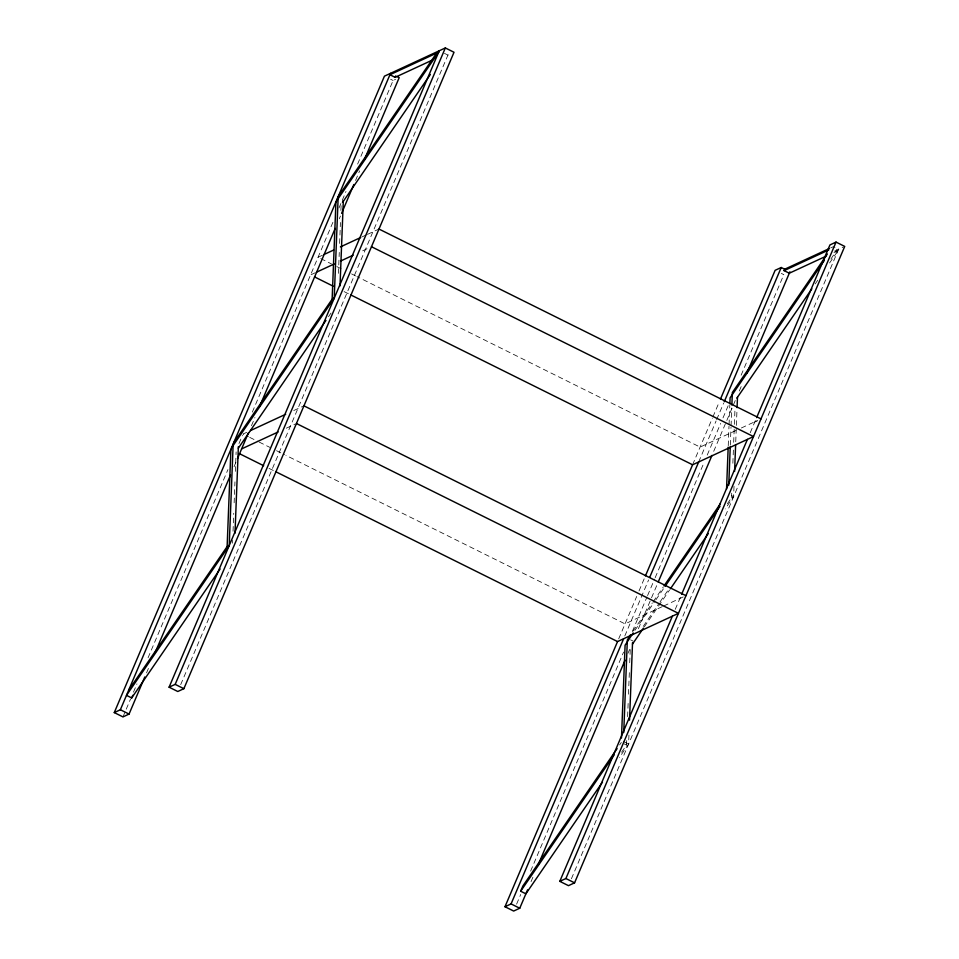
<?xml version="1.0" encoding="UTF-8"?>
<svg xmlns="http://www.w3.org/2000/svg" width="959" height="959" viewBox="0 0 959 959"><rect width="100%" height="100%" fill="white"/><g stroke="black" fill="none" stroke-linecap="round" stroke-linejoin="round"><path stroke-width="0.72" stroke-dasharray="4.79 3.6" d="M232.569 543.202L232.689 540.205M233.037 531.226L233.732 513.269M234.14 502.804L234.955 481.862M235.363 471.384L236.118 451.929M338.455 273.351L339.27 252.409M339.618 243.43L340.433 222.488M340.901 210.512L341.14 204.531L342.795 200.635M626.683 740.576L626.515 745.059L620.629 753.642M627.618 716.637L628.145 703.175M628.493 694.196L629.368 671.756M629.715 662.777L630.303 647.816L627.965 653.319M628.948 735.097L628.601 744.04L619.334 757.55M728.241 445.695L728.996 426.252M729.056 424.753L729.811 405.309M730.314 445.096L730.998 427.294M731.058 425.82L731.753 408.019M727.33 503.787L731.525 497.661L731.705 493.178M732.868 463.245L733.455 448.285M733.683 442.303L734.318 425.844M734.378 424.358L734.966 409.385M734.019 486.261L733.611 496.642L725.184 508.929M735.745 441.751L736.332 426.923M736.38 425.436L737.015 409.121M122.968 716.9L130.544 699.039M133.457 692.158L136.957 683.923M148.046 657.814L227.942 469.586M238.983 443.561L242.447 435.398M252.337 412.094L333.193 221.625M339.007 207.923L345.983 191.476M357.623 164.073L393.106 80.484L395.54 79.345M146.547 672.858L149.46 665.99M234.032 466.757L236.37 461.267M251.45 425.736L254.938 417.501M339.282 218.808L340.445 216.063M355.573 180.436L359.637 170.846M180.7 684.63L447.925 55.083L451.581 53.392M618.699 638.838L636.692 596.45M639.018 590.96L644.844 577.246M692.59 464.779L712.309 418.328M712.885 416.949L719.286 401.881M624.788 636.021L648.608 579.919M698.679 461.962L716.073 420.989M716.649 419.61L723.625 403.164M516.589 904.157L520.689 894.519M530.627 871.108L623.602 652.072M632.365 631.418L646.989 596.977M647.565 595.599L654.589 579.068M655.177 577.69L704.29 461.974M707.215 455.093L720.665 423.41M723.002 417.896L728.265 405.501M741.127 375.197L783.815 274.634L781.333 273.399M531.046 881.633L533.971 874.752M638.394 628.732L657.67 583.336M713.712 451.305L735.313 400.418M739.305 390.996L742.218 384.151M675.244 609.373L681.034 595.743M750.226 432.725L756.076 418.963M571.408 878.78L838.634 249.244L833.419 246.655L830.71 247.901M328.481 316.734L331.011 313.054M830.902 259.014L835.948 251.666L838.034 250.647L835.433 249.352M815.222 283.912L817.751 280.208M829.583 262.97L838.034 250.647L833.97 252.529M632.976 631.166L652.324 602.959M653.163 601.737L663.256 587.028M634.858 630.435L655.093 600.945M655.932 599.723L664.359 587.435M643.237 626.395L659.217 603.103M660.056 601.868L669.298 588.382M644.28 626.886L669.562 590.025M619.622 744.927L621.3 742.47M731.525 497.661L733.611 496.642L731.01 495.347M318.064 257.264L322.943 255.01M362.058 236.885L366.11 235.003M367.465 234.38L378.973 229.045M315.439 272.68L310.56 274.945L313.245 276.276M362.67 250.802L369.035 247.854M246.679 432.353L243.023 434.043L248.393 436.705M293.778 410.536L302.72 406.388M286.273 428.205L295.216 424.07M834.57 251.126L843.5 246.978M735.961 430.483L700.094 447.098L356.94 276.576M741.367 427.978L757.346 420.581M754.757 422.068L757.346 420.869M662.273 606.639L625.052 623.889L285.914 455.357M663.628 606.016L683.527 596.798M444.449 53.356L447.925 55.083M390.625 79.249L393.106 80.484M320.75 258.594L331.466 263.917M336.837 266.59L343.538 269.923M351.581 273.914L355.597 275.916M344.077 291.596L349.436 294.257M249.724 437.376L257.767 441.368M259.11 442.039L269.839 447.362M276.54 450.694L284.583 454.698M630.543 639.809L633.144 641.103M269.035 468.376L274.394 471.037M623.386 741.451L628.601 744.04L626.515 745.059L623.913 743.764"/><path stroke-width="1.44" d="M128.746 690.036L227.127 546.594L230.915 449.351M220.102 569.035L131.695 697.936L126.492 695.347L229.213 545.575L233.157 444.041M235.003 533.24L238.371 446.63M233.756 442.638L332.138 299.196L335.926 201.941L438.647 52.17L389.917 74.742L395.132 77.331L431.67 60.405M337.52 199.616L337.58 198.045M231.503 447.937L334.223 298.177L338.179 196.643L436.561 53.189L438.647 52.17M340.013 285.926L343.298 201.378M621.48 737.986L625.088 645.227L633.18 632.892M623.734 732.508L627.342 639.929L630.459 634.846M629.524 720.173L632.544 642.506M726.55 489.09L728.181 447.194M729.871 403.811L730.099 397.829L824.368 260.38M728.756 485.158L730.255 446.582M731.873 405.046L732.352 392.519L827.377 253.979M734.594 471.42L735.637 444.724M737.075 407.635L737.483 397.254M144.797 676.982L129.057 714.071L122.968 716.9L114.277 712.585L384.427 76.169L445.336 47.95L454.015 52.266L183.876 688.682L177.775 691.499L169.096 687.183L439.246 50.767M114.277 712.585L120.366 709.756L390.517 73.34M131.695 697.936L132.821 695.275M395.132 77.331L395.719 75.929M155.298 652.24L230.532 475.005M237.532 458.522L248.537 432.581M259.601 406.532L335.206 228.398M341.608 213.33L353.823 184.548M364.288 159.877L399.196 77.655L396.882 76.504M169.096 687.183L175.185 684.366L445.336 47.95M527.57 889.832L519.754 908.233L513.664 911.05L504.985 906.734L617.548 641.559L678.457 613.352L296.427 423.506M645.431 575.88L692.59 464.779L753.498 436.561L371.469 246.727M720.449 399.136L775.124 270.318L781.225 267.501L784.69 269.227L829.355 248.537M504.985 906.734L511.075 903.917L623.638 638.742M649.77 577.174L698.679 461.962M724.213 401.797L781.225 267.501M602.492 782.1L525.88 893.812L520.665 891.223L522.919 885.924L617.105 748.607M825.855 256.293L789.305 273.219L784.102 270.63L784.69 269.227M538.059 865.126L625.04 660.2M658.246 581.969L711.962 455.429M746.869 373.195L789.904 271.817M756.651 417.597L829.943 244.929L836.032 242.1L844.723 246.415L574.573 882.831L568.483 885.66L559.804 881.345L672.367 616.169M681.609 594.376L747.409 439.39M559.804 881.345L565.894 878.516L836.032 242.1M342.723 202.205L430.339 74.478M238.312 448.213L325.952 320.426M736.908 398.093L811.841 288.839M664.096 585.793L720.437 503.655M665.198 586.201L719.981 506.34M632.484 644.088L643.441 628.109M670.413 588.79L708.329 533.504M520.665 891.223L614.132 754.961M332.138 299.196L334.223 298.177M227.127 546.594L229.213 545.575M324.154 254.435L333.636 250.047M340.397 246.919L360.704 237.508M316.65 272.116L334.247 263.965M341.02 260.836L353.2 255.19M250.467 430.591L285.662 414.288M241.608 448.896L278.158 431.97M784.102 270.63L828.768 249.939M378.973 229.045L761.002 418.891M314.588 276.935L333.348 286.262M350.778 294.928L692.59 464.779M303.931 405.825L685.961 595.671M239.546 453.715L263.665 465.714M275.736 471.708L617.548 641.559M175.185 684.366L183.876 688.682M565.894 878.516L574.573 882.831M120.366 709.756L129.057 714.071M511.075 903.917L519.754 908.233"/></g></svg>
